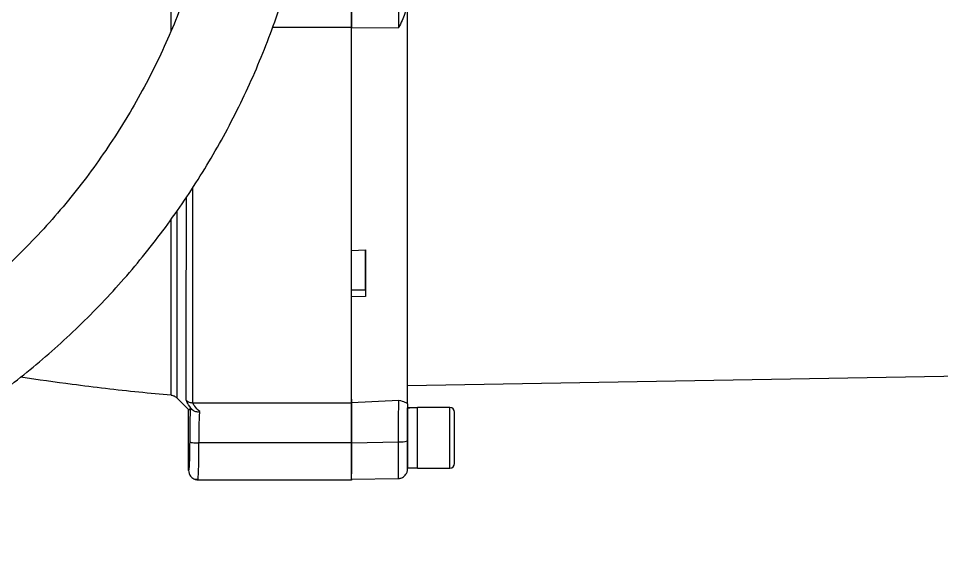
# Model space of a CAD drawing. Header units: millimetres. Extents: x 2180 to 4616, y 795 to 2518.
# Drawn here: x 3092.7 to 3290.7, y 1027.8 to 1141.8 of the extents above; entities that cross this region are included whole.
import ezdxf

# ---------------------------------------------------------------- set-up
doc = ezdxf.new("R2010")
doc.units = ezdxf.units.MM

msp = doc.modelspace()

# ---------------------------------------------------------------- linework, layer by layer
at = {"color": 7, "linetype": 'Continuous', "lineweight": 25}
for p, q in [((3164.157, 1139.88), (3147.178, 1139.88)), ((3164.157, 1139.767), (3174.262, 1139.887)), ((3164.157, 1092.041), (3167.157, 1092.153)), ((3164.157, 1083.581), (3167.157, 1083.581)), ((3167.157, 1083.581), (3167.157, 1082.158)), ((3167.157, 1082.158), (3164.157, 1082.046)), ((3176.157, 1063.055), (3305.683, 1065.316)), ((3126.644, 1060.394), (3129.157, 1057.879)), ((3164.156, 1060.076), (3164.156, 1059.376)), ((3164.157, 1059.376), (3174.261, 1059.892)), ((3129.157, 1044.796), (3129.157, 1057.879)), ((3130.077, 1059.324), (3164.157, 1059.324)), ((3176.157, 1056.135), (3176.157, 1058.235)), ((3176.157, 1058.12), (3176.157, 1055.962)), ((3185.257, 1058.295), (3178.257, 1058.295)), ((3164.157, 1050.698), (3131.4, 1050.698)), ((3164.157, 1050.725), (3174.191, 1050.975)), ((3176.157, 1045.355), (3178.257, 1045.355)), ((3178.257, 1045.295), (3185.257, 1045.295)), ((3130.325, 1042.976), (3131.228, 1042.931)), ((3131.156, 1042.796), (3164.157, 1042.796)), ((3131.158, 1042.796), (3131.197, 1042.979)), ((3164.157, 1042.905), (3174.191, 1043.08))]:
    msp.add_line(p, q, dxfattribs=at)
at = {"color": 7, "linetype": 'Continuous', "lineweight": 25, "flags": 128}
for points in [[(3176.157, 1058.235), (3176.157, 1058.059), (3176.157, 1057.54), (3176.157, 1056.707), (3176.157, 1055.795)], [(3176.157, 1045.355), (3176.157, 1045.418), (3176.157, 1045.8), (3176.157, 1046.511), (3176.157, 1047.51), (3176.157, 1048.744), (3176.157, 1050.144), (3176.157, 1051.635), (3176.157, 1053.134), (3176.157, 1054.561), (3176.157, 1055.836), (3176.157, 1056.89), (3176.157, 1057.665), (3176.157, 1058.12)], [(3178.257, 1051.795), (3178.257, 1053.294), (3178.257, 1054.712), (3178.257, 1055.973), (3178.257, 1057.009), (3178.257, 1057.763), (3178.257, 1058.196), (3178.257, 1058.284), (3178.257, 1058.235)], [(3178.257, 1045.355), (3178.257, 1045.384), (3178.257, 1045.7), (3178.257, 1046.35), (3178.257, 1047.298), (3178.257, 1048.492), (3178.257, 1049.866), (3178.257, 1051.345), (3178.257, 1052.85), (3178.257, 1054.296), (3178.257, 1055.606), (3178.257, 1056.707), (3178.257, 1057.54), (3178.257, 1058.059), (3178.257, 1058.235)], [(3185.257, 1051.795), (3185.257, 1053.294), (3185.257, 1054.712), (3185.257, 1055.973), (3185.257, 1057.009), (3185.257, 1057.763), (3185.257, 1058.196), (3185.257, 1058.295)], [(3176.157, 1055.962), (3176.157, 1055.451), (3176.157, 1054.644), (3176.157, 1053.606), (3176.157, 1052.421), (3176.157, 1051.185), (3176.157, 1051.162)], [(3174.191, 1043.08), (3174.191, 1043.273), (3174.191, 1043.844), (3174.191, 1044.767), (3174.191, 1046.002), (3174.191, 1047.494), (3174.191, 1049.176), (3174.191, 1050.975)], [(3178.257, 1045.355), (3178.257, 1045.306), (3178.257, 1045.394), (3178.257, 1045.826), (3178.257, 1046.581), (3178.257, 1047.617), (3178.257, 1048.878), (3178.257, 1050.296), (3178.257, 1051.795)], [(3185.257, 1045.295), (3185.257, 1045.394), (3185.257, 1045.826), (3185.257, 1046.581), (3185.257, 1047.617), (3185.257, 1048.878), (3185.257, 1050.296), (3185.257, 1051.795)]]:
    msp.add_lwpolyline(points, dxfattribs=at)
at = {"color": 7, "linetype": 'Continuous', "lineweight": 25}
for centre, radius, start, end in [((3185.257, 1057.295), 1, 360, 90), ((3174.673, 1056.303), 5.35, 264.84154, 286.10398), ((3185.257, 1046.295), 1, 270, 360)]:
    msp.add_arc(centre, radius, start, end, dxfattribs=at)
for centre, major_axis, ratio, start_param, end_param in [((3129.276, 1156.803), (0.007, 98.975), 0.0349473, 3.1091985, 3.2162788), ((3176.157, 1051.795), (11.154, 0), 0.5773521, 1.4765232, 1.5707963), ((3178.257, 1051.795), (11.154, 0), 0.5773521, 1.5707963, 1.760193)]:
    msp.add_ellipse(centre, major_axis=major_axis, ratio=ratio, start_param=start_param, end_param=end_param, dxfattribs=at)
for points, knots in [([(2986.724, 1027.83), (2989.284, 1027.855), (2992.865, 1027.889), (2998.134, 1028.168), (3002.598, 1028.504), (3007.914, 1029.069), (3013.483, 1029.842), (3019.297, 1030.853), (3025.268, 1032.109), (3031.344, 1033.619), (3037.482, 1035.39), (3043.647, 1037.424), (3049.811, 1039.724), (3055.948, 1042.289), (3062.036, 1045.119), (3068.055, 1048.213), (3073.988, 1051.568), (3079.817, 1055.18), (3085.527, 1059.045), (3091.103, 1063.159), (3096.53, 1067.517), (3101.795, 1072.111), (3106.887, 1076.935), (3111.792, 1081.983), (3116.499, 1087.246), (3120.996, 1092.716), (3125.275, 1098.384), (3129.323, 1104.241), (3133.133, 1110.278), (3136.695, 1116.484), (3140, 1122.849), (3143.041, 1129.361), (3145.81, 1136.01), (3148.3, 1142.785), (3150.506, 1149.672), (3152.42, 1156.661), (3154.039, 1163.739), (3155.357, 1170.893), (3156.37, 1178.109), (3157.074, 1185.377), (3157.467, 1192.681), (3157.546, 1200.009), (3157.309, 1207.347), (3156.755, 1214.681), (3155.882, 1221.999), (3154.692, 1229.286), (3153.184, 1236.529), (3151.359, 1243.713), (3149.218, 1250.826), (3146.765, 1257.854), (3144, 1264.782), (3140.927, 1271.599), (3137.55, 1278.289), (3133.872, 1284.841), (3129.899, 1291.241), (3125.634, 1297.477), (3121.083, 1303.535), (3116.251, 1309.403), (3111.143, 1315.069), (3105.767, 1320.522), (3100.32, 1325.569), (3094.847, 1330.222), (3089.389, 1334.491), (3083.764, 1338.534), (3077.982, 1342.342), (3072.055, 1345.91), (3065.992, 1349.232), (3059.806, 1352.302), (3053.51, 1355.116), (3047.116, 1357.668), (3040.641, 1359.954), (3034.103, 1361.97), (3027.528, 1363.713), (3020.956, 1365.177), (3014.462, 1366.359), (3008.172, 1367.256), (3002.648, 1367.84), (2997.766, 1368.207), (2992.942, 1368.447), (2986.967, 1368.564), (2981.45, 1368.454), (2976.181, 1368.182), (2971.717, 1367.844), (2966.401, 1367.279), (2960.832, 1366.506), (2955.018, 1365.496), (2949.047, 1364.24), (2942.971, 1362.729), (2936.833, 1360.959), (2930.668, 1358.924), (2924.504, 1356.625), (2918.367, 1354.06), (2912.279, 1351.229), (2906.26, 1348.136), (2900.327, 1344.781), (2894.498, 1341.169), (2888.788, 1337.303), (2883.213, 1333.189), (2877.785, 1328.832), (2872.52, 1324.238), (2867.428, 1319.413), (2862.523, 1314.365), (2857.817, 1309.103), (2853.319, 1303.633), (2849.041, 1297.964), (2844.992, 1292.107), (2841.182, 1286.07), (2837.62, 1279.865), (2834.316, 1273.5), (2831.273, 1266.988), (2828.511, 1260.336), (2826.174, 1254.054), (2824.895, 1249.949), (2824.332, 1248.141)], [0, 0, 0, 0, 0.01020738, 0.01427401, 0.02103699, 0.02805607, 0.03558666, 0.0434511, 0.05157826, 0.05991132, 0.06840986, 0.07704394, 0.08579098, 0.09463359, 0.10355821, 0.11255405, 0.12161242, 0.13072624, 0.1398897, 0.14909794, 0.15834689, 0.16763314, 0.17695375, 0.18630622, 0.19568842, 0.20509849, 0.21453484, 0.22399606, 0.23348097, 0.24298851, 0.25251779, 0.26206801, 0.27163852, 0.28122873, 0.29083816, 0.30046642, 0.31011319, 0.31977821, 0.32946132, 0.33916239, 0.34888138, 0.35861831, 0.36837328, 0.37814642, 0.38793798, 0.39774825, 0.40757761, 0.41742653, 0.42729557, 0.4371854, 0.4470968, 0.45703069, 0.46698816, 0.47697044, 0.48697902, 0.49701559, 0.50708218, 0.51718117, 0.52731537, 0.53748817, 0.54770366, 0.5569145, 0.56612256, 0.57532659, 0.5845258, 0.59371913, 0.60290519, 0.61208206, 0.62124705, 0.63039624, 0.63952364, 0.64861966, 0.65766788, 0.66663751, 0.67546331, 0.68397889, 0.69196332, 0.69760555, 0.70350123, 0.71121989, 0.72142727, 0.72549391, 0.73225688, 0.73927596, 0.74680655, 0.754671, 0.76279816, 0.77113122, 0.77962976, 0.78826384, 0.79701087, 0.80585349, 0.81477811, 0.82377394, 0.83283231, 0.84194614, 0.85110959, 0.86031783, 0.86956679, 0.87885303, 0.88817364, 0.89752611, 0.90690831, 0.91631839, 0.92575473, 0.93521596, 0.94470086, 0.95420841, 0.96373768, 0.97328791, 0.98285841, 0.99244862, 1, 1, 1, 1]), ([(3125.428, 1139.177), (3125.428, 1142.125), (3125.429, 1148.027), (3125.429, 1154.007), (3125.429, 1157)], [0, 0, 0, 0, 0.4994879, 1, 1, 1, 1]), ([(3131.454, 1156.102), (3131.153, 1155.04), (3130.217, 1151.735), (3128.31, 1146.284), (3125.752, 1139.756), (3122.867, 1133.345), (3119.682, 1127.057), (3116.194, 1120.908), (3112.409, 1114.912), (3108.333, 1109.083), (3103.97, 1103.434), (3099.326, 1097.979), (3094.407, 1092.729), (3089.397, 1087.873), (3084.343, 1083.401), (3079.285, 1079.303), (3074.056, 1075.429), (3068.669, 1071.787), (3063.133, 1068.384), (3057.46, 1065.226), (3051.663, 1062.319), (3045.755, 1059.668), (3039.752, 1057.279), (3033.669, 1055.157), (3027.53, 1053.304), (3021.363, 1051.726), (3015.218, 1050.427), (3009.209, 1049.415), (3003.643, 1048.704), (2998.797, 1048.259), (2994.327, 1047.981), (2990.422, 1047.843), (2987.823, 1047.834), (2986.775, 1047.83)], [0, 0, 0, 0, 0.0170783, 0.0531439, 0.089298, 0.1255445, 0.1618882, 0.1983346, 0.2348901, 0.2715626, 0.3083611, 0.3452967, 0.3823824, 0.4196345, 0.4532144, 0.4867833, 0.5203362, 0.5538698, 0.5873798, 0.6208602, 0.654303, 0.6876965, 0.7210233, 0.7542563, 0.7873511, 0.8202281, 0.8527303, 0.8844984, 0.9144909, 0.939551, 0.9597807, 0.9837802, 1, 1, 1, 1]), ([(3164.157, 1139.767), (3164.157, 1140.8), (3164.157, 1142.861), (3164.157, 1145.405), (3164.157, 1147.287), (3164.157, 1147.742), (3164.157, 1147.97)], [0, 0, 0, 0, 0.2500466, 0.4994486, 0.7493959, 1, 1, 1, 1]), ([(3174.262, 1139.887), (3174.261, 1140.921), (3174.26, 1142.313), (3174.255, 1143.848), (3174.251, 1144.728), (3174.245, 1145.567), (3174.235, 1146.393), (3174.222, 1147.175), (3174.209, 1147.837), (3174.198, 1148.022), (3174.192, 1148.119)], [0, 0, 0, 0, 0.24428957, 0.32903605, 0.41448985, 0.50012501, 0.59799237, 0.71577027, 0.85107242, 1, 1, 1, 1]), ([(3176.157, 1146.006), (3176.012, 1144.938), (3175.719, 1142.791), (3174.749, 1140.858), (3174.262, 1139.887)], [0, 0, 0, 0, 0.4975573, 1, 1, 1, 1]), ([(3130.077, 1059.324), (3130.078, 1059.931), (3130.08, 1061.13), (3130.084, 1063.896), (3130.087, 1067.263), (3130.091, 1071.649), (3130.094, 1077.189), (3130.098, 1083.988), (3130.101, 1091.373), (3130.103, 1098.552), (3130.105, 1103.469), (3130.105, 1105.574)], [0, 0, 0, 0, 0.1074926, 0.2126392, 0.3154396, 0.4158938, 0.5461536, 0.6722446, 0.7941664, 0.9119185, 1, 1, 1, 1]), ([(3128.662, 1059.902), (3128.663, 1060.458), (3128.665, 1061.55), (3128.669, 1063.994), (3128.672, 1066.895), (3128.675, 1070.23), (3128.677, 1073.906), (3128.68, 1078.459), (3128.683, 1083.972), (3128.686, 1090.486), (3128.689, 1096.922), (3128.69, 1101.344), (3128.691, 1103.414)], [0, 0, 0, 0, 0.10355805, 0.20350992, 0.29985507, 0.39259296, 0.48172312, 0.56724505, 0.68873355, 0.80210636, 0.90736147, 1, 1, 1, 1]), ([(3126.651, 1100.463), (3126.651, 1098.895), (3126.651, 1094.759), (3126.65, 1088.699), (3126.65, 1082.302), (3126.649, 1076.646), (3126.648, 1071.755), (3126.647, 1067.682), (3126.646, 1064.474), (3126.646, 1062.126), (3126.645, 1060.798), (3126.644, 1060.248), (3126.644, 1060.403), (3126.644, 1060.407)], [0, 0, 0, 0, 0.06336263, 0.16710914, 0.27085565, 0.37460215, 0.47834866, 0.58209517, 0.68584167, 0.78958818, 0.89333469, 0.99708119, 1, 1, 1, 1]), ([(3125.418, 1060.982), (3125.418, 1060.979), (3125.418, 1060.864), (3125.419, 1061.265), (3125.42, 1062.197), (3125.42, 1063.743), (3125.421, 1065.725), (3125.422, 1068.084), (3125.422, 1070.833), (3125.423, 1073.937), (3125.424, 1077.349), (3125.424, 1080.146), (3125.424, 1082.162), (3125.425, 1083.35), (3125.425, 1084.535), (3125.425, 1085.714), (3125.425, 1086.885), (3125.425, 1088.045), (3125.426, 1091.129), (3125.426, 1094.566), (3125.426, 1097.963), (3125.426, 1098.691)], [0, 0, 0, 0, 0.0029077, 0.0949925, 0.1832887, 0.2677958, 0.3485137, 0.4254418, 0.4985799, 0.5759913, 0.6486482, 0.7165502, 0.7383478, 0.7596059, 0.7803246, 0.8005039, 0.8201437, 0.839244, 0.8578049, 0.9695111, 1, 1, 1, 1]), ([(3167.157, 1083.581), (3167.157, 1085.151), (3167.157, 1087.858), (3167.157, 1090.882), (3167.157, 1092.153)], [0, 0, 0, 0, 0.57963713, 1, 1, 1, 1]), ([(3093.163, 1064.875), (3096.845, 1064.349), (3105.281, 1063.145), (3116.039, 1061.873), (3123.121, 1061.222), (3125.421, 1061.011)], [0, 0, 0, 0, 0.3434207, 0.7867461, 1, 1, 1, 1]), ([(3125.418, 1060.972), (3125.649, 1060.929), (3126.111, 1060.842), (3126.47, 1060.54), (3126.65, 1060.388)], [0, 0, 0, 0, 0.5000711, 1, 1, 1, 1]), ([(3129.967, 1057.831), (3129.588, 1058.311), (3128.852, 1059.245), (3128.724, 1059.687), (3128.662, 1059.902)], [0, 0, 0, 0, 0.5146876, 1, 1, 1, 1]), ([(3128.662, 1059.902), (3128.759, 1059.816), (3128.954, 1059.644), (3129.306, 1059.464), (3129.685, 1059.346), (3129.947, 1059.331), (3130.077, 1059.324)], [0, 0, 0, 0, 0.2475722, 0.5, 0.7524278, 1, 1, 1, 1]), ([(3174.191, 1050.975), (3174.197, 1051.616), (3174.209, 1052.839), (3174.221, 1054.318), (3174.231, 1055.407), (3174.239, 1056.173), (3174.25, 1057.461), (3174.259, 1059.041), (3174.261, 1059.612), (3174.261, 1059.892)], [0, 0, 0, 0, 0.1490589, 0.284486, 0.365253, 0.4374072, 0.5004523, 0.7554674, 1, 1, 1, 1]), ([(3174.261, 1059.892), (3174.749, 1059.755), (3175.718, 1059.483), (3176.011, 1059.242), (3176.157, 1059.122)], [0, 0, 0, 0, 0.5024427, 1, 1, 1, 1]), ([(3129.527, 1058.103), (3129.511, 1057.623), (3129.479, 1056.661), (3129.443, 1054.922), (3129.414, 1053.013), (3129.406, 1051.631), (3129.402, 1050.942)], [0, 0, 0, 0, 0.2423696, 0.4853152, 0.7431963, 1, 1, 1, 1]), ([(3129.527, 1058.103), (3129.548, 1058.113), (3129.579, 1058.127), (3129.742, 1058.019), (3129.873, 1057.914), (3129.952, 1057.844), (3129.967, 1057.831)], [0, 0, 0, 0, 0.5019977, 0.7519527, 0.9535485, 1, 1, 1, 1]), ([(3129.967, 1057.831), (3130.065, 1057.756), (3130.267, 1057.601), (3130.659, 1057.46), (3131.098, 1057.388), (3131.407, 1057.413), (3131.563, 1057.426)], [0, 0, 0, 0, 0.2386671, 0.4926942, 0.7442037, 1, 1, 1, 1]), ([(3131.563, 1057.426), (3131.145, 1057.854), (3130.32, 1058.703), (3130.157, 1059.118), (3130.077, 1059.324)], [0, 0, 0, 0, 0.5050283, 1, 1, 1, 1]), ([(3164.157, 1050.725), (3164.157, 1051.77), (3164.157, 1053.859), (3164.157, 1056.507), (3164.157, 1058.529), (3164.157, 1059.093), (3164.157, 1059.376)], [0, 0, 0, 0, 0.25006523, 0.49944561, 0.74938637, 1, 1, 1, 1]), ([(3176.157, 1059.122), (3176.157, 1058.588), (3176.157, 1057.523), (3176.157, 1055.566), (3176.157, 1053.438), (3176.157, 1051.923), (3176.157, 1051.163)], [0, 0, 0, 0, 0.250755, 0.4999887, 0.7492331, 1, 1, 1, 1]), ([(3131.4, 1050.698), (3131.405, 1051.315), (3131.415, 1052.574), (3131.449, 1054.368), (3131.497, 1056.063), (3131.54, 1056.966), (3131.563, 1057.426)], [0, 0, 0, 0, 0.2356127, 0.4808109, 0.7356041, 1, 1, 1, 1]), ([(3164.157, 1055.795), (3164.157, 1055.91), (3164.157, 1056.173), (3164.157, 1055.812), (3164.157, 1054.882), (3164.157, 1053.463), (3164.157, 1052.351), (3164.157, 1051.795)], [0, 0, 0, 0, 0.1621502, 0.3716126, 0.5810751, 0.7905375, 1, 1, 1, 1]), ([(3186.257, 1051.795), (3186.257, 1052.487), (3186.257, 1053.551), (3186.257, 1054.832), (3186.257, 1055.713), (3186.257, 1056.423), (3186.257, 1057.108), (3186.257, 1057.221), (3186.257, 1057.295)], [0, 0, 0, 0, 0.2394568, 0.3683607, 0.5, 0.6316393, 0.7605432, 1, 1, 1, 1]), ([(3129.402, 1050.942), (3129.395, 1050.108), (3129.381, 1048.441), (3129.323, 1046.429), (3129.246, 1045.046), (3129.186, 1044.879), (3129.157, 1044.796)], [0, 0, 0, 0, 0.2501088, 0.5000493, 0.7500207, 1, 1, 1, 1]), ([(3129.402, 1050.942), (3129.437, 1050.912), (3129.51, 1050.849), (3129.978, 1050.768), (3130.643, 1050.711), (3131.154, 1050.702), (3131.4, 1050.698)], [0, 0, 0, 0, 0.2409388, 0.5005407, 0.7598409, 1, 1, 1, 1]), ([(3131.197, 1042.979), (3131.204, 1043.004), (3131.225, 1043.076), (3131.268, 1043.697), (3131.326, 1045.054), (3131.38, 1047.545), (3131.394, 1049.669), (3131.4, 1050.698)], [0, 0, 0, 0, 0.0675681, 0.1998133, 0.4374294, 0.7275623, 1, 1, 1, 1]), ([(3164.157, 1042.799), (3164.157, 1042.798), (3164.157, 1042.604), (3164.157, 1043.288), (3164.157, 1044.891), (3164.157, 1047.516), (3164.157, 1049.637), (3164.157, 1050.698)], [0, 0, 0, 0, 0.00146, 0.251095, 0.50073, 0.750365, 1, 1, 1, 1]), ([(3176.157, 1051.163), (3176.157, 1050.344), (3176.157, 1048.706), (3176.157, 1046.773), (3176.157, 1045.655), (3176.157, 1045.502), (3176.157, 1045.489)], [0, 0, 0, 0, 0.32304392, 0.64608785, 0.96913177, 1, 1, 1, 1]), ([(3186.257, 1046.295), (3186.257, 1046.368), (3186.257, 1046.481), (3186.257, 1047.167), (3186.257, 1047.877), (3186.257, 1048.758), (3186.257, 1050.039), (3186.257, 1051.103), (3186.257, 1051.795)], [0, 0, 0, 0, 0.2394568, 0.3683607, 0.5, 0.6316393, 0.7605432, 1, 1, 1, 1]), ([(3164.157, 1047.795), (3164.157, 1047.751), (3164.157, 1046.685), (3164.157, 1045.244), (3164.157, 1044.42), (3164.157, 1044.102)], [0, 0, 0, 0, 0.0255431, 0.6246336, 1, 1, 1, 1]), ([(3129.157, 1044.796), (3129.176, 1044.58), (3129.209, 1044.226), (3129.427, 1043.763), (3129.696, 1043.403), (3130.041, 1043.119), (3130.521, 1042.863), (3130.908, 1042.822), (3131.158, 1042.796)], [0, 0, 0, 0, 0.2060336, 0.3367467, 0.4847907, 0.6326865, 0.7619928, 1, 1, 1, 1]), ([(3174.185, 1043.108), (3174.261, 1043.101), (3174.566, 1043.073), (3175.044, 1043.26), (3175.514, 1043.579), (3175.819, 1043.941), (3176.004, 1044.286), (3176.101, 1044.584), (3176.142, 1044.811), (3176.154, 1044.961), (3176.156, 1045.037), (3176.157, 1045.067), (3176.157, 1045.072), (3176.157, 1045.074), (3176.157, 1045.076), (3176.157, 1045.078), (3176.157, 1045.08), (3176.157, 1045.09), (3176.157, 1045.159), (3176.157, 1045.409), (3176.157, 1045.489)], [0, 0, 0, 0, 0.0427535, 0.1716137, 0.274933, 0.3619927, 0.4349672, 0.4936953, 0.5372005, 0.5648057, 0.5779833, 0.5802423, 0.5811791, 0.5818638, 0.5828222, 0.5846676, 0.5898798, 0.6180464, 0.8773136, 1, 1, 1, 1]), ([(3130.429, 1042.971), (3130.517, 1042.935), (3130.768, 1042.831), (3131.021, 1042.887), (3131.186, 1042.923)], [0, 0, 0, 0, 0.34953147, 1, 1, 1, 1])]:
    msp.add_open_spline(points, degree=3, knots=knots, dxfattribs=at)
for points in [[(3164.157, 1148.092), (3164.157, 1147.861), (3164.157, 1147.398), (3164.157, 1145.509), (3164.157, 1142.967), (3164.157, 1140.909), (3164.157, 1139.88)], [(3176.157, 1059.122), (3176.157, 1059.646), (3176.157, 1060.694), (3176.157, 1063.814), (3176.157, 1068.021), (3176.157, 1073.377), (3176.157, 1079.781), (3176.157, 1087.163), (3176.157, 1095.425), (3176.157, 1104.464), (3176.157, 1114.165), (3176.157, 1124.408), (3176.157, 1135.051), (3176.157, 1142.354), (3176.157, 1146.006)], [(3164.157, 1059.324), (3164.157, 1060.011), (3164.157, 1061.383), (3164.157, 1064.704), (3164.157, 1068.908), (3164.157, 1074.044), (3164.157, 1080.033), (3164.157, 1086.821), (3164.157, 1094.334), (3164.157, 1102.496), (3164.157, 1111.221), (3164.157, 1120.422), (3164.157, 1129.989), (3164.157, 1136.583), (3164.157, 1139.88)], [(3164.157, 1092.041), (3164.157, 1094.338), (3164.157, 1098.931), (3164.157, 1106.431), (3164.157, 1114.303), (3164.157, 1122.531), (3164.157, 1131.026), (3164.157, 1136.853), (3164.157, 1139.767)], [(3164.157, 1083.581), (3164.157, 1085.155), (3164.157, 1088.304), (3164.157, 1091.819), (3164.157, 1093.576)], [(3167.157, 1092.153), (3167.157, 1090.397), (3167.157, 1086.886), (3167.157, 1083.734), (3167.157, 1082.158)], [(3164.157, 1059.376), (3164.157, 1059.963), (3164.157, 1061.139), (3164.157, 1063.892), (3164.157, 1067.339), (3164.157, 1071.539), (3164.157, 1076.384), (3164.157, 1080.159), (3164.157, 1082.046)], [(3164.157, 1059.324), (3164.157, 1059.042), (3164.157, 1058.478), (3164.157, 1056.461), (3164.157, 1053.823), (3164.157, 1051.74), (3164.157, 1050.698)], [(3164.157, 1051.795), (3164.157, 1051.238), (3164.157, 1050.125), (3164.157, 1048.72), (3164.157, 1047.737), (3164.157, 1047.609), (3164.157, 1047.545)], [(3164.157, 1042.905), (3164.157, 1043.018), (3164.157, 1043.245), (3164.157, 1045.009), (3164.157, 1047.563), (3164.157, 1049.671), (3164.157, 1050.725)]]:
    msp.add_open_spline(points, degree=3, dxfattribs=at)

doc.saveas('drawing.dxf')
